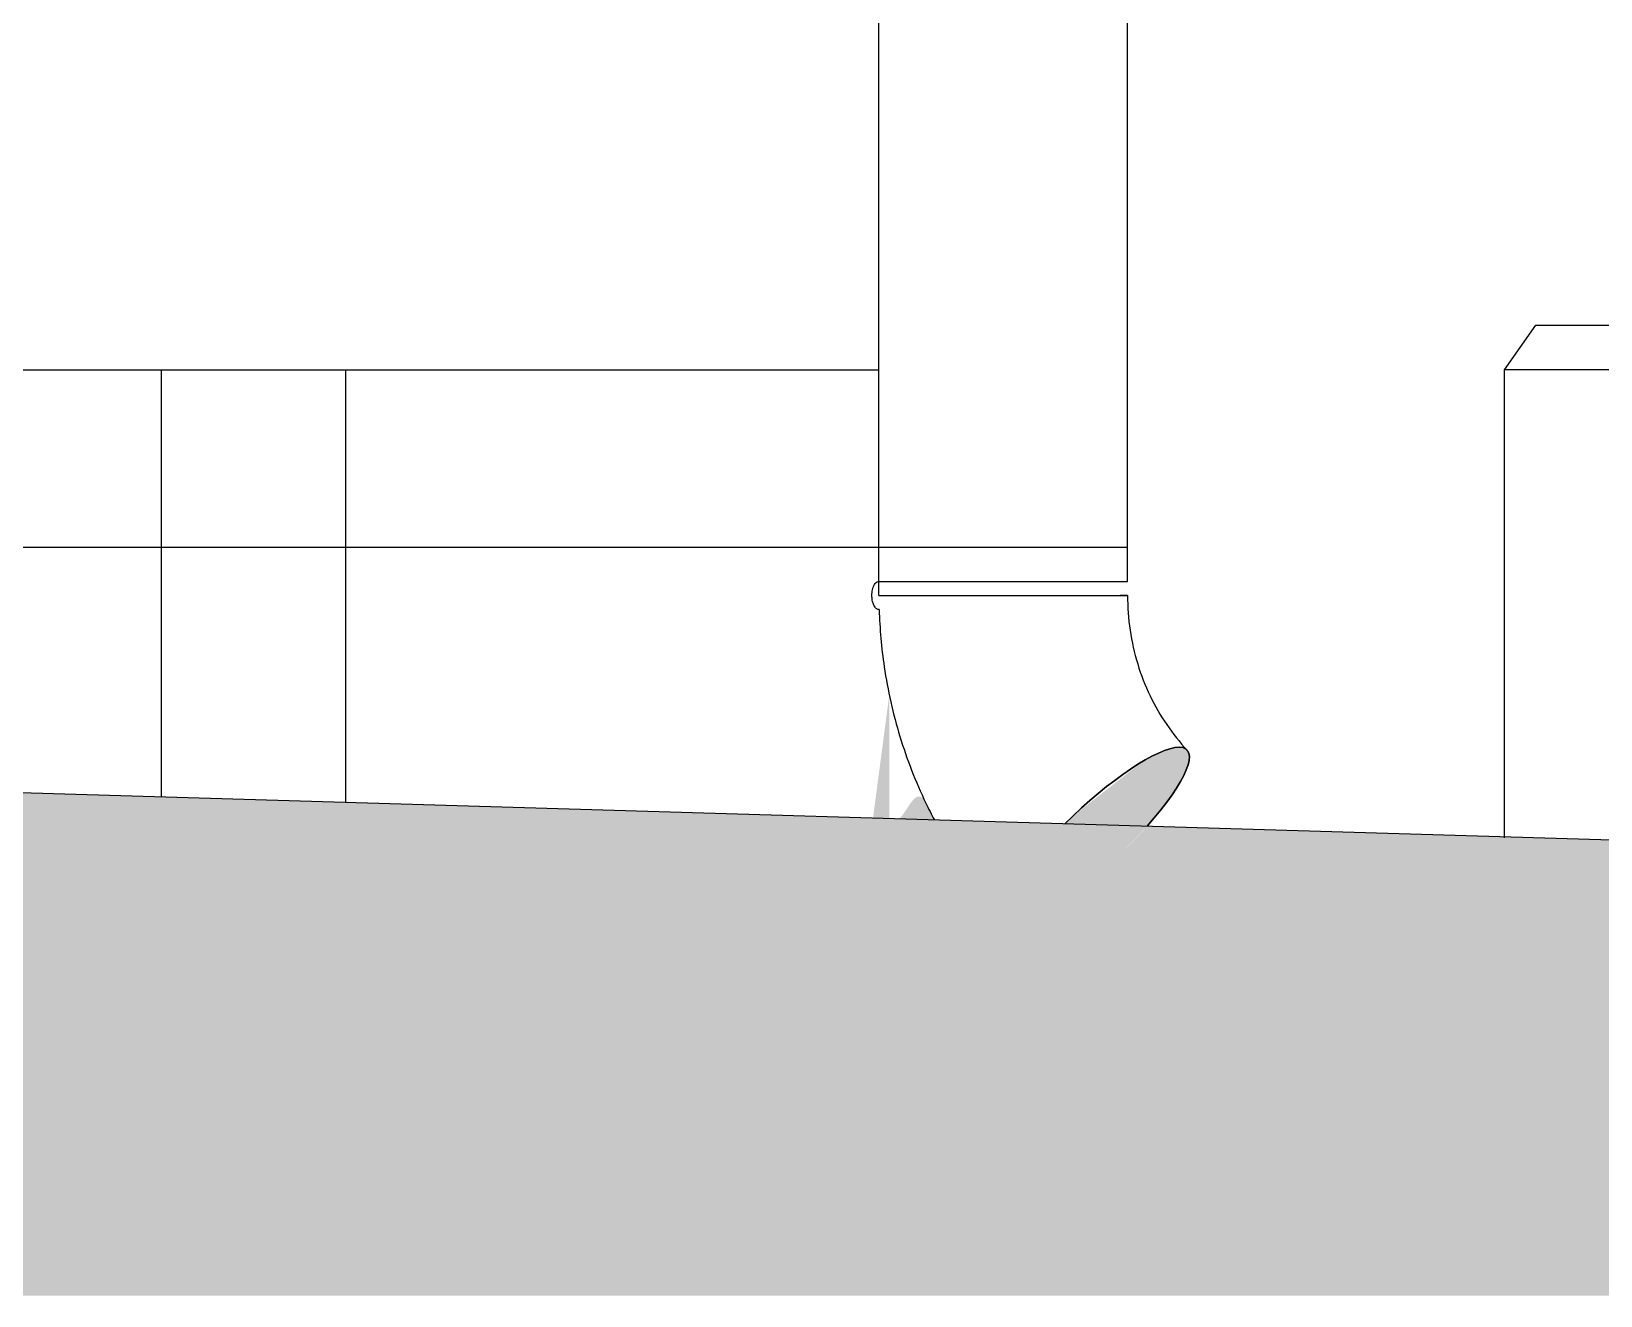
# Model space of a CAD drawing. Header units: metres. Extents: x 0 to 63075, y 0 to 44550.
# Drawn here: x 38717 to 39779, y 28897 to 29753 of the extents above; entities that cross this region are included whole.
import ezdxf

# ---------------------------------------------------------------- set-up
doc = ezdxf.new("R2010")
doc.units = ezdxf.units.M
doc.header["$LTSCALE"] = 75
doc.layers.add('SDM', color=7, linetype='Continuous')
doc.layers.add('SL1', color=8, linetype='Continuous')

# ---------------------------------------------------------------- blocks, each defined once
blk = doc.blocks.new('A$C32abaae3')
at = {"layer": 'SL1'}
h = blk.add_hatch(dxfattribs=at)
h.set_pattern_fill('AR-CONC', color=256)
h.set_pattern_definition([(49.99999999999999, (-9290.501470086194, -30229.19875718997), (182.184668996004, -15.93908553890309), [19.05, -209.55]), (355, (-9290.501470086194, -30229.19875718997), (-35.24342142496934, 191.0568452390351), [15.24, -167.64058417]), (100.4514447, (-9275.31946308611, -30230.52701068997), (146.9412470903533, 175.1177519121951), [16.19000879999999, -178.0902445999999]), (46.18420000000001, (-9290.501470086194, -30178.39875718997), (271.0790408921299, -42.04232793272715), [28.575, -314.325]), (96.63555760999992, (-9267.911570086173, -30181.90225718997), (237.404134051503, 247.4261245977215), [24.28502314, -267.13560816]), (351.1841511700001, (-9290.501470086194, -30178.39875718997), (237.404134064977, 247.4261245855326), [22.85996707, -251.45973192]), (21, (-9265.10147008617, -30191.09875718997), (151.6143912691325, -102.2651981870876), [19.05, -209.55]), (326.0000000000001, (-9265.10147008617, -30191.09875718997), (61.80202834764707, 184.1879661223193), [15.24, -167.64]), (71.45144499999999, (-9252.466937486111, -30199.62085708997), (213.4164192787161, 81.92276888590524), [16.1900088, -178.0899376]), (37.50000000000001, (-9290.501470086194, -30229.19875718997), (3.088603250591817, 84.55503887315311), [0, -165.608, 0, -170.18, 0, -168.275]), (7.499999999999999, (-9290.501470086194, -30229.19875718997), (66.81966251030575, 100.1805748181195), [0, -97.02799999999999, 0, -161.798, 0, -64.135]), (327.5, (-9347.143470086186, -30229.19875718997), (135.5905951668714, -5.728743992673444), [0, -63.5, 0, -198.12, 0, -262.89]), (317.5, (-9372.54347008621, -30229.19875718997), (148.129181386018, 25.42649103333303), [0, -82.55, 0, -131.572, 0, -186.69])])
edge = h.paths.add_edge_path()
edge.add_ellipse((13053.95312071065, 1005.92960095673), major_axis=(61.31431577045634, 57.61661014347688), ratio=0.2418447646952135, start_angle=14.432755525827702, end_angle=97.04396740545002, ccw=False)
edge.add_ellipse((13053.94647693852, 1005.936673643879), major_axis=(61.31431428608625, 57.61660857307351), ratio=0.2418447619649015, start_angle=47.33715055463428, end_angle=97.05045291919727)
edge.add_ellipse((13053.95312071065, 1005.92960095673), major_axis=(61.31431577045634, 57.61661014347688), ratio=0.2418447646952135, start_angle=14.432755525827702, end_angle=97.04396740545002, ccw=False)
edge.add_ellipse((13053.94647693852, 1005.936673643879), major_axis=(61.31431428608625, 57.61660857307351), ratio=0.2418447619649015, start_angle=47.33715055463428, end_angle=97.05045291919727)
edge.add_ellipse((13053.95312071065, 1005.92960095673), major_axis=(61.31431577045634, 57.61661014347688), ratio=0.2418447646952135, start_angle=14.432755525827702, end_angle=97.04396740545002, ccw=False)
edge.add_ellipse((13053.94647693852, 1005.936673643879), major_axis=(61.31431428608625, 57.61660857307351), ratio=0.2418447619649015, start_angle=47.33715055463428, end_angle=97.05045291919727)
edge.add_ellipse((13053.95312071065, 1005.92960095673), major_axis=(61.31431577045634, 57.61661014347688), ratio=0.2418447646952135, start_angle=14.432755525827702, end_angle=97.04396740545002, ccw=False)
edge.add_ellipse((13053.94647693852, 1005.936673643879), major_axis=(61.31431428608625, 57.61660857307351), ratio=0.2418447619649015, start_angle=47.33715055463428, end_angle=97.05045291919727)
edge.add_ellipse((13053.94647693852, 1005.936673584274), major_axis=(61.31431411237661, 57.61660870877134), ratio=0.2418447607463579, start_angle=14.432754512652991, end_angle=47.337148234944095, ccw=False)
edge.add_ellipse((13053.95312071065, 1005.92960095673), major_axis=(61.31431577045634, 57.61661014347688), ratio=0.2418447646952135, start_angle=14.432755525827702, end_angle=97.04396740545002, ccw=False)
edge.add_ellipse((13053.94647693852, 1005.936673584274), major_axis=(61.31431411237661, 57.61660870877134), ratio=0.2418447607463579, start_angle=14.432754512652991, end_angle=47.337148234944095, ccw=False)
edge.add_ellipse((13053.95312214116, 1005.929603162102), major_axis=(61.31431433191941, 57.61660796424427), ratio=0.2418447671311987, start_angle=-69.77146972591493, end_angle=14.432755958347514, ccw=False)
edge.add_ellipse((13053.94647693852, 1005.936673584274), major_axis=(61.31431411237661, 57.61660870877134), ratio=0.2418447607463579, start_angle=14.432754512652991, end_angle=47.337148234944095, ccw=False)
edge.add_ellipse((13053.95312214116, 1005.929603162102), major_axis=(61.31431433191941, 57.61660796424427), ratio=0.2418447671311987, start_angle=-69.77146972591493, end_angle=14.432755958347514, ccw=False)
edge.add_ellipse((13053.95312214116, 1005.929602804474), major_axis=(61.31431441212875, 57.61660829297472), ratio=0.2418447664119487, start_angle=-69.77146958493978, end_angle=14.432755927944925, ccw=False)
edge.add_line((13088.2283179237, 1011.937501287317), (14919.15475546519, 957.8509079840769))
edge.add_line((14919.15475546519, 957.8509079840769), (14919.15475546519, 694.2825556831776))
edge.add_line((14919.15475546519, 694.2825556831776), (10298.49810991748, 694.2825556831776))
edge.add_line((10298.49810991748, 694.2825556831776), (10298.49810991748, 1094.347695434055))
edge.add_line((10298.49810991748, 1094.347695434055), (12913.71569756765, 1017.09270191687))
edge.add_line((12913.71569756765, 1017.09270191687), (12913.71569756765, 1101.112536062308))
edge.add_spline(control_points=[(12902.65968667154, 1017.419302676262), (12903.41851465052, 1017.396886472397), (12904.94580995405, 1017.351769312994), (12910.07778680031, 1017.20016784019), (12914.09995720393, 1017.081350671815), (12924.42156877284, 1016.776444480212), (12931.47682103977, 1042.173133327105), (12940.27869894143, 1023.789826213822), (12942.20267339793, 1019.970383636279), (12944.20241024715, 1016.19210733478)], knot_values=[1.601671644348185, 1.601671644348185, 1.601671644348185, 1.601671644348185, 1.727875959456974, 1.727875959456974, 1.884955592119064, 1.884955592119064, 2.042035224781154, 2.042035224781154, 2.083747577410474, 2.083747577410474, 2.083747577410474, 2.083747577410474], degree=3, periodic=0)
edge.add_line((12944.20241024715, 1016.192107334788), (13032.59164517975, 1013.581039787688))
edge.add_ellipse((13053.94647693852, 1005.936673643879), major_axis=(61.31431428608625, 57.61660857307351), ratio=0.2418447619649015, start_angle=47.3371505546246, end_angle=97.05045291919458, ccw=False)
h.paths.add_polyline_path([(17769.6660579289, 694.2825556831776), (17769.6660579289, 873.6529932770536), (17769.4024528685, 873.6529932770609), (14919.15475546519, 957.8509079840769), (14919.15475546519, 694.2825556831776)])
h.paths.add_polyline_path([(17769.6660579289, 833.6529932770609), (18366.90119625392, 833.6529932770609), (18366.90119625392, 873.6529932770609), (17769.6660579289, 873.6529932770609)])
at = {"layer": 'SL1', "extrusion": (2.288475490443933e-17, 1, 0)}
for p, q in [((12906.69163398907, 1200.907826962761), (12906.69163398966, 1685.762892070106)), ((13074.9666339891, 1200.907826962761), (13074.96663398956, 1685.762892129711)), ((12156.23788397209, 1320.907821806377), (12420.99374308795, 1320.907821806151)), ((12420.99374308795, 1200.907826973267), (12420.99374308795, 1320.907821806151)), ((12420.99374308795, 1320.907793968461), (12545.83560275179, 1320.907793968461)), ((12545.83560275179, 1200.907826973267), (12545.83560275179, 1320.907793968461)), ((12545.83560275179, 1320.907793968461), (12906.69163398919, 1320.907793968461)), ((13330.18454957296, 1200.907826973267, 14766.72175508963), (13330.18454957296, 1320.907823921505, 14766.72175508963)), ((13613.0272620476, 1320.907823921505, 14766.72175508963), (13330.18454957296, 1320.907823921505, 14766.72175508963)), ((12156.23788397221, 1200.907826973267), (12420.99374308795, 1200.907826973267)), ((12156.23788397221, 1200.907826973267), (12420.99374308795, 1200.907826973267)), ((12420.99374308795, 1200.907826973267), (12545.83560275179, 1200.907826973267)), ((12420.99374308795, 1031.647984650834), (12420.99374308795, 1200.907826973267)), ((12420.99374308795, 1200.907826973267), (12545.83560275179, 1200.907826973267)), ((12545.83560275179, 1200.907826973267), (12906.69163398931, 1200.907826973267)), ((12545.83560275179, 1027.960086135416), (12545.83560275179, 1200.907826973267)), ((12545.83560275179, 1200.907826973267), (12906.69163398931, 1200.907826973267)), ((12906.69163389664, 1200.907826962761), (12931.81449938039, 1200.907826962761)), ((12906.69163389664, 1200.907826962761), (12931.81449938039, 1200.907826962761)), ((12906.69163398896, 1168.104745986853), (12906.69163398907, 1200.907826962761)), ((12931.81449907165, 1200.907826962761), (13074.96663379887, 1200.907826962761)), ((12931.81449907165, 1200.907826962761), (13074.96663379887, 1200.907826962761)), ((13074.96663398898, 1177.6297458437), (13074.9666339891, 1200.907826962761)), ((13330.18454957296, 1004.149801733478, 14766.72175508963), (13330.18454957296, 1200.907826973267, 14766.72175508963)), ((12906.69163398966, 1168.104745986751), (12906.69163398966, 1168.094745996288)), ((12906.69163418034, 1168.104745986751), (13074.96663379887, 1168.104745986751)), ((12906.69163398966, 1168.104745986751), (12906.69163398966, 1168.094745996288)), ((12906.69163398966, 1168.094745996288), (12906.69163398966, 1168.084746005825)), ((12906.69163398966, 1168.094745996288), (12906.69163398966, 1168.084746005825)), ((13074.96663371482, 1168.104745986751), (13069.8925218604, 1168.104745986751)), ((13069.89252193944, 1168.104745986751), (13074.96663379887, 1168.104745986751)), ((13074.96663371482, 1168.104745986751), (13069.8925218604, 1168.104745986751)), ((13069.89252193944, 1168.104745986751), (13074.96663379887, 1168.104745986751)), ((13074.96663371482, 1168.104745986751), (13069.8925218604, 1168.104745986751)), ((13074.96663398968, 1168.094745996281), (13074.96663398968, 1168.084746005818)), ((13074.96663398968, 1168.094745996281), (13074.96663398968, 1168.084746005818)), ((17769.402459359, 873.6529930853249), (10298.49810991748, 1094.347695434055)), ((13115.26079149995, 1063.553282259421), (13115.254147022, 1063.56035316514)), ((13115.26079149995, 1063.553282259421), (13115.254147022, 1063.56035316514)), ((13115.26743622575, 1063.546211181598), (13115.26079153732, 1063.553282311357)), ((13115.26743622575, 1063.546211181598), (13115.26079153732, 1063.553282311357))]:
    blk.add_line(p, q, dxfattribs=at)
at = {"layer": 'SL1'}
for p, q in [((13330.18454957296, 1320.907823921505, 14766.72175508963), (13351.39775300861, 1351.121027357101, 14766.72175508963)), ((13351.39775300861, 1351.121027357101, 14766.72175508963), (13888.79890671032, 1351.121027357101, 14766.72175508963))]:
    blk.add_line(p, q, dxfattribs=at)
for centre, major_axis, ratio, start_param, end_param in [((13053.94647693852, 1005.936673584274), (61.31431411237661, 57.61660870877134), 0.2418447607463578, 0.251899086377736, 1.693849942868791), ((13053.94647693852, 1005.936673584274), (61.31431411237661, 57.61660870877134), 0.2418447607463578, 0.251899086377736, 1.693849942868791), ((13053.94647693852, 1005.936673584274), (61.31431411237661, 57.61660870877134), 0.2418447607463578, 0.251899086377736, 1.693849942868791), ((13053.94647693852, 1005.936673584274), (61.31431411237661, 57.61660870877134), 0.2418447607463578, 0.251899086377736, 1.693849942868791), ((13053.95312071065, 1005.92960095673), (61.31431577045633, 57.61661014347688), 0.2418447646952136, 0.2518991040617688, 1.693736750424078), ((13053.95312071065, 1005.92960095673), (61.31431577045633, 57.61661014347688), 0.2418447646952136, 0.2518991040617688, 1.693736750424078), ((13053.95312071065, 1005.92960095673), (61.31431577045633, 57.61661014347688), 0.2418447646952136, 0.2518991040617688, 1.693736750424078), ((13053.95312214116, 1005.929603162102), (61.31431433191941, 57.61660796424427), 0.2418447671311987, -1.217741870671778, 0.2518991116100673), ((13053.95312214116, 1005.929603162102), (61.31431433191941, 57.61660796424427), 0.2418447671311987, -1.217741870671778, 0.2518991116100673), ((13053.95312214116, 1005.929603162102), (61.31431433191941, 57.61660796424427), 0.2418447671311987, -1.217741870671778, 0.2518991116100673)]:
    blk.add_ellipse(centre, major_axis=major_axis, ratio=ratio, start_param=start_param, end_param=end_param, dxfattribs=at)
at = {"layer": 'SL1', "extrusion": (0, 0, -1)}
for centre, major_axis, ratio, start_param, end_param in [((13053.94647693852, 1005.936673643879), (61.31431428608625, 57.61660857307351), 0.2418447619649015, -1.693849943991735, -0.2518990870039035), ((13053.94647693852, 1005.936673643879), (61.31431428608625, 57.61660857307351), 0.2418447619649015, -1.693849943991735, -0.2518990870039035), ((13053.94647693852, 1005.936673643879), (61.31431428608625, 57.61660857307351), 0.2418447619649015, -1.693849943991735, -0.2518990870039035), ((13053.94647693852, 1005.936673643879), (61.31431428608625, 57.61660857307351), 0.2418447619649015, -1.693849943991735, -0.2518990870039035), ((13053.95312071065, 1005.929600777916), (61.31431564457715, 57.61661030099098), 0.2418447644885625, -1.693736748356052, -0.251899103484049), ((13053.95312071065, 1005.929600777916), (61.31431564457715, 57.61661030099098), 0.2418447644885625, -1.693736748356052, -0.251899103484049), ((13053.95312214116, 1005.929602804474), (61.31431441212875, 57.61660829297472), 0.2418447664119487, -0.2518991110793598, 1.21774186821228), ((13053.95312214116, 1005.929602804474), (61.31431441212875, 57.61660829297472), 0.2418447664119487, -0.2518991110793598, 1.21774186821228)]:
    blk.add_ellipse(centre, major_axis=major_axis, ratio=ratio, start_param=start_param, end_param=end_param, dxfattribs=at)
at = {"layer": 'SL1'}
for points, knots in [([(12906.82987995804, 1158.579746013533), (12906.80920929866, 1158.579746011757), (12906.79085755462, 1158.579746010695), (12906.74415494534, 1158.579746010404), (12906.72195835921, 1158.579745950989), (12906.69796580749, 1158.579745950989), (12906.69245619522, 1158.579746070198), (12906.69171090223, 1158.579746070198), (12906.69170337587, 1158.579746070198), (12906.69168665339, 1158.579746070191), (12906.69167643422, 1158.579746010593), (12906.69166154493, 1158.579746010593), (12906.69165629646, 1158.579745950989), (12906.69164144664, 1158.579745950989), (12906.69163537535, 1158.579746070198), (12906.69163410572, 1158.579746070198), (12906.69163326194, 1158.579745950989), (12906.69163320909, 1158.579745950989), (12906.69160644754, 1158.579746009938), (12906.68973048448, 1158.579746053558), (12906.62562229784, 1158.58043298031), (12906.49651961561, 1158.585799384968), (12906.40044179032, 1158.595656566813), (12906.04395343162, 1158.6536612155), (12905.78735159987, 1158.740228062201), (12905.28998398452, 1158.985884241494), (12905.04748616504, 1159.152494249105), (12904.53466050475, 1159.58895491299), (12904.27530054279, 1159.878168671738), (12903.70957660637, 1160.634282685769), (12903.4308540092, 1161.127966930882), (12902.83700543232, 1162.411964221257), (12902.57336120351, 1163.23361311074), (12902.13485625558, 1165.106310680985), (12901.9970591047, 1166.175992095592), (12901.89165007343, 1168.500082681927), (12901.95728802992, 1169.76858200326), (12902.361799265, 1172.294725033771), (12902.70951308389, 1173.578540819482), (12903.77207354244, 1175.761736907134), (12904.48156958199, 1176.79033327843), (12905.66769941265, 1177.41522260803), (12905.86883667469, 1177.495796427665), (12906.22251185446, 1177.588043345091), (12906.37337391658, 1177.613275321808), (12906.55789105591, 1177.626221625276), (12906.59117704196, 1177.627859688877), (12906.6369600326, 1177.629151043973), (12906.64944774014, 1177.629404960589), (12906.66994166197, 1177.629660550851), (12906.67794764295, 1177.629720129295), (12906.68695434029, 1177.629741614812), (12906.68795506292, 1177.629743347436), (12906.68945585666, 1177.629745035145), (12906.68995588514, 1177.629745477239), (12906.69070640017, 1177.629745848342), (12906.69095697251, 1177.629745918017), (12906.69133262834, 1177.629745985356), (12906.69145963489, 1177.629746019866), (12906.69160067986, 1177.629746022893), (12906.6916176184, 1177.629746023256), (12906.69163398907, 1177.629746023606)], [269.3356699635048, 269.3356699635048, 269.3356699635048, 269.3356699635048, 270.4172420184928, 270.4172420184928, 272.4870435254236, 272.4870435254236, 274.0393447166252, 274.0393447166252, 274.0575341618686, 274.0575341618686, 274.0815519880691, 274.0815519880691, 274.1055693285338, 274.1055693285338, 274.15360399957, 274.15360399957, 274.1566061664719, 274.1566061664719, 274.1581082511287, 274.1581082511287, 274.2570391588434, 274.2570391588434, 274.5457507511549, 274.5457507511549, 275.3405687628241, 275.3405687628241, 276.2099302876404, 276.2099302876404, 277.3608144460323, 277.3608144460323, 279.0429088914203, 279.0429088914203, 281.6048392534396, 281.6048392534396, 284.8129647846567, 284.8129647846567, 288.5842785616129, 288.5842785616129, 292.4879404555577, 292.4879404555577, 295.8683995770773, 295.8683995770773, 296.5099444141266, 296.5099444141266, 296.9649216419482, 296.9649216419482, 297.0648566896391, 297.0648566896391, 297.1023252389306, 297.1023252389306, 297.1263432363418, 297.1263432363418, 297.1293454077098, 297.1293454077098, 297.130845620459, 297.130845620459, 297.1315971341629, 297.1315971341629, 297.1319728845713, 297.1319728845713, 297.1320261823274, 297.1320261823274, 297.1320261823274, 297.1320261823274]), ([(12906.69163370327, 1177.62974596291), (12906.69163370141, 1177.62974596291), (12906.69156653233, 1177.629745903028), (12906.69162558854, 1177.629745904404), (12906.69161399521, 1177.629746022485), (12906.69162591148, 1177.629746022572), (12906.69163389908, 1177.629746022514), (12906.6916353055, 1177.629746022514), (12906.69163858119, 1177.629745903305), (12906.69165017325, 1177.629745903305), (12906.6916647183, 1177.629746022521), (12906.6917363285, 1177.6297460225), (12906.69182952968, 1177.629746022529), (12906.69342242958, 1177.629746022325), (12906.69965061566, 1177.62974596291), (12906.72531957887, 1177.62974596291), (12906.74847494482, 1177.629746022514), (12906.9068495901, 1177.629746022514), (12907.17018491458, 1177.629746022514), (12907.74542496653, 1177.629746022514), (12907.94944255121, 1177.629745962458), (12908.25677794995, 1177.629745963055), (12908.33654965725, 1177.629745843104), (12908.44682697704, 1177.629745843897), (12908.47472241087, 1177.62974596291), (12909.06802115889, 1177.62974596291), (12909.76485958378, 1177.629746082119), (12911.41955513597, 1177.629746082119), (12912.38172279947, 1177.629745903305), (12914.55426476427, 1177.629745903305), (12915.76726613086, 1177.629745905313), (12918.42911937714, 1177.629745901297), (12919.88119350103, 1177.62974596291), (12923.00653994395, 1177.62974596291), (12924.68359681065, 1177.629745962407), (12928.24210807597, 1177.629745963412), (12930.12787163057, 1177.629745961403), (12934.08501615058, 1177.629745964416), (12936.16118771545, 1177.629745904811), (12940.47856533501, 1177.629745901799), (12942.72499868876, 1177.629746021757), (12947.36071413066, 1177.629746023271), (12949.75560958506, 1177.62974596291), (12954.66467822398, 1177.62974596291), (12957.18479473502, 1177.629745903057), (12962.31957895306, 1177.629745903552), (12964.94046323418, 1177.629745904149), (12970.25113595134, 1177.629745902461), (12972.9473545459, 1177.629745962218), (12978.38238109855, 1177.629745963601), (12981.12776976867, 1177.629745903683), (12986.63440849711, 1177.629745902927), (12989.40232595542, 1177.62974596291), (12994.92714091748, 1177.62974596291), (12997.69072774376, 1177.6297458437), (13003.18010663774, 1177.6297458437), (13005.91254506525, 1177.62974596291), (13011.31321897157, 1177.62974596291), (13013.98799346652, 1177.629745962407), (13019.24755473292, 1177.629745963412), (13021.83870989885, 1177.62974596291), (13026.90612056639, 1177.62974596291), (13029.38851166875, 1177.629746023518), (13034.21459764693, 1177.62974602151), (13036.5641354023, 1177.629746024522), (13041.10206421252, 1177.629746020506), (13043.29594959316, 1177.629746022514), (13047.27062492617, 1177.629746022514), (13049.07416699218, 1177.629746022514), (13051.76725908669, 1177.629746022514), (13052.71152563809, 1177.629746022514), (13055.46981491402, 1177.629746022514), (13057.20977886321, 1177.629745961905), (13060.46401290651, 1177.629745963914), (13061.98235816657, 1177.629746080111), (13064.78040963048, 1177.629746084127), (13066.0635033586, 1177.629745904309), (13068.37918768145, 1177.629745902301), (13069.41458153012, 1177.62974596291), (13070.77231907504, 1177.62974596291), (13071.19266752581, 1177.629745962662), (13071.96813357036, 1177.629745963157), (13072.32344624502, 1177.629745844457), (13073.29041315182, 1177.629745842187), (13073.80322454937, 1177.629745844704), (13074.5571211589, 1177.629745842696), (13074.79928106649, 1177.629745962655), (13074.93140708827, 1177.629745962968), (13074.94932975477, 1177.629745962844), (13074.9623030432, 1177.629745962931), (13074.9646485096, 1177.629745963004), (13074.96623220047, 1177.629745962873), (13074.96649723311, 1177.629746022507), (13074.96661127414, 1177.629746022514), (13074.9666222166, 1177.629745903305), (13074.96663083028, 1177.629745903305), (13074.96663048604, 1177.62974596291), (13074.96663582241, 1177.62974596291), (13074.96663331889, 1177.62974596291), (13074.96663332215, 1177.62974596291), (13074.96663379701, 1177.629745903305), (13074.96663380016, 1177.629745903305), (13074.96663381867, 1177.629746022514), (13074.96663379887, 1177.629746022514)], [0.000201230803245664, 0.000201230803245664, 0.000201230803245664, 0.000201230803245664, 0.001006595915204987, 0.001006595915204987, 0.004212139627352312, 0.004212139627352312, 0.01062180521167088, 0.01062180521167088, 0.03626086365283454, 0.03626086365283454, 0.09083155468224241, 0.09083155468224241, 0.2363539451669535, 0.2363539451669535, 1.788654328394334, 1.788654328394334, 3.858454008195359, 3.858454008195359, 12.15198440981434, 12.15198440981434, 15.84497260114751, 15.84497260114751, 17.07571529628079, 17.07571529628079, 17.48595348020481, 17.48595348020481, 25.70010013939397, 25.70010013939397, 33.98846063214066, 33.98846063214066, 42.27672719123898, 42.27672719123898, 50.56499449710418, 50.56499449710418, 58.85326170258855, 58.85326170258855, 67.14152856358052, 67.14152856358052, 75.42979547762842, 75.42979547762842, 83.71806125627987, 83.71806125627987, 92.00632840132725, 92.00632840132725, 100.2945945962847, 100.2945945962847, 108.5828612213923, 108.5828612213923, 116.871128748198, 116.871128748198, 125.1593959213596, 125.1593959213596, 133.4476626138551, 133.4476626138551, 141.7359294524701, 141.7359294524701, 150.0241963710551, 150.0241963710551, 158.3124625461054, 158.3124625461054, 166.6007292743062, 166.6007292743062, 174.8889970795708, 174.8889970795708, 183.1772647181518, 183.1772647181518, 191.4655320874451, 191.4655320874451, 198.843094754435, 198.843094754435, 202.9842022771882, 202.9842022771882, 211.2773953981675, 211.2773953981675, 219.565655715228, 219.565655715228, 227.8539216870118, 227.8539216870118, 236.1421889924688, 236.1421889924688, 240.282696341425, 240.282696341425, 244.4256604638928, 244.4256604638928, 252.71885208342, 252.71885208342, 261.0071114729546, 261.0071114729546, 263.0769130008653, 263.0769130008653, 263.8530407544195, 263.8530407544195, 264.1440860699254, 264.1440860699254, 264.1986567559237, 264.1986567559237, 264.2242967677551, 264.2242967677551, 264.2275020677, 264.2275020677, 264.2275221006252, 264.2275221006252, 264.2275344989644, 264.2275344989644, 264.2275344989644, 264.2275344989644]), ([(12906.82976365261, 1158.583752589013), (12907.20614963686, 1145.615001327369), (12908.35235374441, 1132.669276027515), (12912.63815583472, 1103.873168828944), (12916.19750708897, 1088.087108365184), (12925.61679706463, 1057.237027123916), (12931.47682103977, 1042.173133327105), (12940.27869894143, 1023.789826213822), (12942.20267339793, 1019.970383636279), (12944.20241024715, 1016.19210733478)], [1.601671644348185, 1.601671644348185, 1.601671644348185, 1.601671644348185, 1.727875959456974, 1.727875959456974, 1.884955592119064, 1.884955592119064, 2.042035224781154, 2.042035224781154, 2.083747577410474, 2.083747577410474, 2.083747577410474, 2.083747577410474]), ([(13074.96663393496, 1168.104745986744), (13074.96663393496, 1160.235742277273), (13075.5492333021, 1152.366939223797), (13077.8574803966, 1136.857933118965), (13079.58301278038, 1129.21811567427), (13084.11217713039, 1114.384185671621), (13086.9155824772, 1107.190409134233), (13093.49789736359, 1093.442806924471), (13097.27648266274, 1086.88922831538), (13105.67724652935, 1074.58450307669), (13110.29903571479, 1068.833472623741), (13115.26743627325, 1063.546211182776)], [1.570796326794923, 1.570796326794923, 1.570796326794923, 1.570796326794923, 1.72787595943785, 1.72787595943785, 1.884955592080777, 1.884955592080777, 2.042035224723704, 2.042035224723704, 2.199114857366632, 2.199114857366632, 2.356194490009559, 2.356194490009559, 2.356194490009559, 2.356194490009559])]:
    blk.add_open_spline(points, degree=3, knots=knots, dxfattribs=at)

msp = doc.modelspace()

# ---------------------------------------------------------------- block references
at = {"layer": 'SDM'}
msp.add_blockref('A$C32abaae3', (26383.79644186268, 28203.1446026327), dxfattribs=at)

doc.saveas('drawing.dxf')
